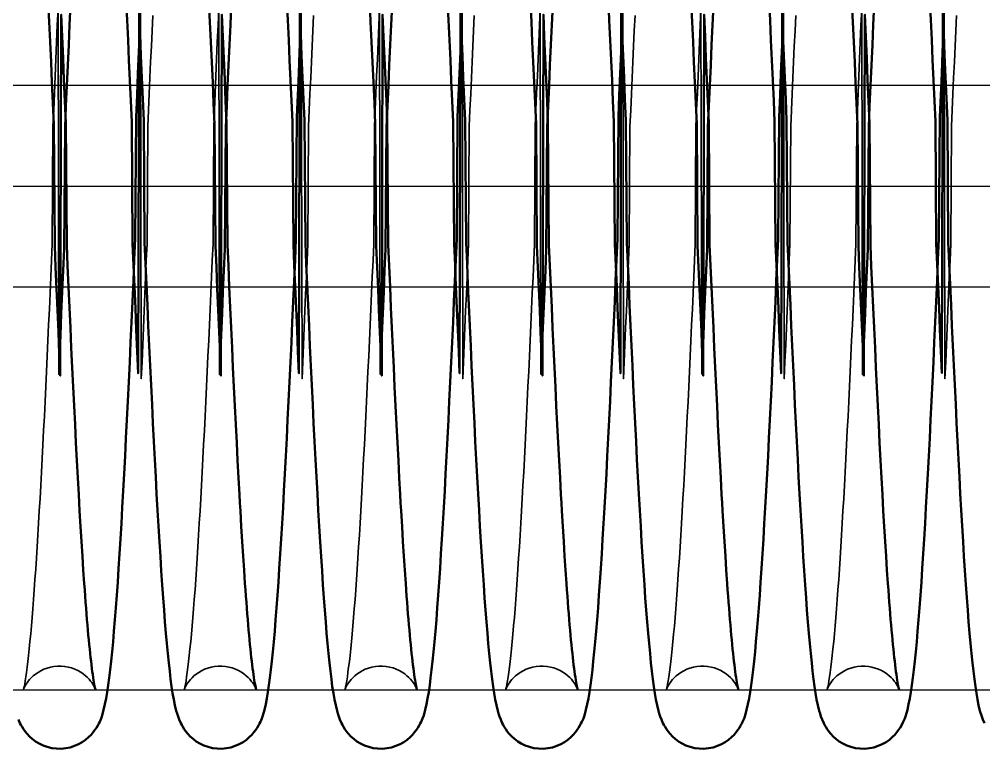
# Model space of a CAD drawing. Header units: millimetres. Extents: x 1448 to 104164, y -19509 to -89.
# Drawn here: x 52776.9 to 52872.6, y -3869 to -3796.6 of the extents above; entities that cross this region are included whole.
import ezdxf

# ---------------------------------------------------------------- set-up
doc = ezdxf.new("R2010")
doc.units = ezdxf.units.MM
doc.header["$LTSCALE"] = 60
doc.header["$MEASUREMENT"] = 0
doc.linetypes.add('CEN', pattern=[62, 60, -1, 0, -1])
doc.layers.get('0').update_dxf_attribs({"linetype": 'CONTINUOUS'})
doc.layers.add('cen', color=14, linetype='CONTINUOUS')
doc.layers.add('가려진 것(ISO)', color=7, linetype='CONTINUOUS', lineweight=35)
doc.layers.add('가시적인 것(ISO)', color=7, linetype='CONTINUOUS', lineweight=50)

# ---------------------------------------------------------------- blocks, each defined once
blk = doc.blocks.new('토션스프링 3')
at = {"layer": '가려진 것(ISO)', "flags": 128}
for points in [[(21462452.856, -50952889.177), (21462452.784, -50952890.697), (21462452.713, -50952892.234), (21462452.642, -50952893.791), (21462452.57, -50952895.368), (21462452.499, -50952896.964), (21462452.427, -50952898.577), (21462452.356, -50952900.205), (21462452.284, -50952911.846), (21462452.212, -50952913.499), (21462452.14, -50952915.16), (21462452.069, -50952916.829), (21462451.997, -50952918.502), (21462451.926, -50952920.18), (21462451.855, -50952921.859), (21462451.783, -50952923.543), (21462451.712, -50952925.233), (21462451.64, -50952888.925), (21462451.569, -50952890.618)], [(21462468.803, -50952889.177), (21462468.731, -50952890.697), (21462468.66, -50952892.234), (21462468.589, -50952893.791), (21462468.517, -50952895.368), (21462468.446, -50952896.964), (21462468.374, -50952898.577), (21462468.302, -50952900.205), (21462468.231, -50952911.846), (21462468.159, -50952913.499), (21462468.087, -50952915.16), (21462468.016, -50952916.829), (21462467.944, -50952918.502), (21462467.873, -50952920.179), (21462467.802, -50952921.859), (21462467.73, -50952923.543), (21462467.659, -50952925.233), (21462467.587, -50952888.925), (21462467.515, -50952890.618)], [(21462484.75, -50952889.177), (21462484.678, -50952890.697), (21462484.607, -50952892.234), (21462484.536, -50952893.791), (21462484.464, -50952895.368), (21462484.393, -50952896.964), (21462484.321, -50952898.577), (21462484.249, -50952900.205), (21462484.178, -50952911.846), (21462484.106, -50952913.499), (21462484.034, -50952915.16), (21462483.963, -50952916.829), (21462483.891, -50952918.502), (21462483.82, -50952920.179), (21462483.748, -50952921.858), (21462483.677, -50952923.543), (21462483.605, -50952925.233), (21462483.534, -50952888.925), (21462483.462, -50952890.618)], [(21462500.696, -50952889.177), (21462500.625, -50952890.697), (21462500.554, -50952892.234), (21462500.482, -50952893.791), (21462500.411, -50952895.368), (21462500.339, -50952896.964), (21462500.268, -50952898.577), (21462500.196, -50952900.205), (21462500.124, -50952911.847), (21462500.053, -50952913.499), (21462499.981, -50952915.16), (21462499.909, -50952916.829), (21462499.838, -50952918.502), (21462499.766, -50952920.179), (21462499.695, -50952921.858), (21462499.624, -50952923.543), (21462499.552, -50952925.233), (21462499.481, -50952888.925), (21462499.409, -50952890.618)], [(21462516.643, -50952889.177), (21462516.572, -50952890.697), (21462516.501, -50952892.234), (21462516.429, -50952893.79), (21462516.358, -50952895.368), (21462516.286, -50952896.964), (21462516.215, -50952898.577), (21462516.143, -50952900.205), (21462516.071, -50952911.847), (21462516, -50952913.499), (21462515.928, -50952915.16), (21462515.856, -50952916.828), (21462515.785, -50952918.502), (21462515.713, -50952920.179), (21462515.642, -50952921.858), (21462515.571, -50952923.543), (21462515.499, -50952925.233), (21462515.428, -50952888.925), (21462515.356, -50952890.618)], [(21462532.59, -50952889.18), (21462532.519, -50952890.699), (21462532.447, -50952892.236), (21462532.376, -50952893.793), (21462532.305, -50952895.37), (21462532.233, -50952896.967), (21462532.161, -50952898.58), (21462532.09, -50952900.208), (21462532.018, -50952911.849), (21462531.946, -50952913.501), (21462531.875, -50952915.162), (21462531.803, -50952916.83), (21462531.732, -50952918.503), (21462531.66, -50952920.179), (21462531.589, -50952921.858), (21462531.518, -50952923.543), (21462531.446, -50952925.233), (21462531.374, -50952888.925), (21462531.303, -50952890.619)], [(21462447.164, -50952956.08), (21462447.158, -50952956.062), (21462447.137, -50952956.006), (21462447.094, -50952955.903), (21462447.015, -50952955.744), (21462446.958, -50952955.64), (21462446.885, -50952955.52), (21462446.793, -50952955.383), (21462446.68, -50952955.231), (21462446.54, -50952955.064), (21462446.372, -50952954.888), (21462446.177, -50952954.707), (21462445.952, -50952954.528), (21462445.699, -50952954.356), (21462445.418, -50952954.197), (21462445.116, -50952954.057), (21462444.795, -50952953.939), (21462444.458, -50952953.85), (21462444.11, -50952953.789), (21462443.755, -50952953.758), (21462443.399, -50952953.76), (21462443.045, -50952953.793), (21462442.698, -50952953.858), (21462442.362, -50952953.951), (21462442.043, -50952954.069), (21462441.743, -50952954.212), (21462441.466, -50952954.372), (21462441.215, -50952954.546), (21462440.992, -50952954.725), (21462440.8, -50952954.905), (21462440.636, -50952955.081), (21462440.5, -50952955.245), (21462440.388, -50952955.396), (21462440.298, -50952955.531), (21462440.226, -50952955.651), (21462440.17, -50952955.752), (21462440.127, -50952955.838), (21462440.069, -50952955.965), (21462440.039, -50952956.042), (21462440.027, -50952956.076), (21462440.028, -50952956.075), (21462440.036, -50952956.044), (21462440.05, -50952955.986), (21462440.07, -50952955.904), (21462440.093, -50952955.8), (21462440.146, -50952955.537), (21462440.202, -50952955.208), (21462440.262, -50952954.819), (21462440.325, -50952954.37), (21462440.391, -50952953.864), (21462440.459, -50952953.304), (21462440.528, -50952952.691), (21462440.599, -50952952.029), (21462440.67, -50952951.32), (21462440.741, -50952950.565), (21462440.813, -50952949.769), (21462440.884, -50952948.932), (21462440.954, -50952948.053), (21462441.025, -50952947.131), (21462441.095, -50952946.167), (21462441.167, -50952945.162), (21462441.238, -50952944.117), (21462441.309, -50952943.035), (21462441.38, -50952941.915), (21462441.452, -50952940.761), (21462441.523, -50952939.573), (21462441.595, -50952938.353), (21462441.666, -50952937.102), (21462441.737, -50952935.821), (21462441.808, -50952934.507), (21462441.879, -50952933.161), (21462441.951, -50952931.784), (21462442.022, -50952930.38), (21462442.094, -50952928.948), (21462442.166, -50952927.491), (21462442.237, -50952926.011), (21462442.309, -50952924.51), (21462442.38, -50952922.988), (21462442.452, -50952921.449), (21462442.523, -50952919.893), (21462442.594, -50952918.32), (21462442.666, -50952916.728), (21462442.737, -50952915.118), (21462442.809, -50952913.492), (21462442.88, -50952911.853), (21462442.952, -50952900.201), (21462443.024, -50952898.54), (21462443.095, -50952896.871), (21462443.167, -50952895.196), (21462443.238, -50952893.516), (21462443.31, -50952891.835), (21462443.381, -50952890.154), (21462443.452, -50952888.469), (21462443.524, -50952924.781), (21462443.595, -50952923.091)], [(21462463.111, -50952956.08), (21462463.105, -50952956.062), (21462463.084, -50952956.006), (21462463.041, -50952955.903), (21462462.962, -50952955.744), (21462462.905, -50952955.64), (21462462.832, -50952955.52), (21462462.74, -50952955.383), (21462462.626, -50952955.231), (21462462.486, -50952955.064), (21462462.319, -50952954.888), (21462462.124, -50952954.707), (21462461.899, -50952954.528), (21462461.645, -50952954.356), (21462461.365, -50952954.197), (21462461.063, -50952954.057), (21462460.742, -50952953.939), (21462460.405, -50952953.85), (21462460.057, -50952953.789), (21462459.702, -50952953.758), (21462459.345, -50952953.76), (21462458.992, -50952953.793), (21462458.645, -50952953.858), (21462458.309, -50952953.951), (21462457.989, -50952954.069), (21462457.69, -50952954.212), (21462457.413, -50952954.373), (21462457.162, -50952954.546), (21462456.939, -50952954.725), (21462456.747, -50952954.905), (21462456.583, -50952955.081), (21462456.446, -50952955.245), (21462456.335, -50952955.396), (21462456.245, -50952955.531), (21462456.173, -50952955.651), (21462456.117, -50952955.753), (21462456.074, -50952955.838), (21462456.016, -50952955.965), (21462455.986, -50952956.042), (21462455.974, -50952956.076), (21462455.974, -50952956.075), (21462455.983, -50952956.044), (21462455.997, -50952955.986), (21462456.017, -50952955.904), (21462456.04, -50952955.8), (21462456.093, -50952955.536), (21462456.149, -50952955.208), (21462456.209, -50952954.818), (21462456.273, -50952954.369), (21462456.338, -50952953.864), (21462456.406, -50952953.303), (21462456.475, -50952952.691), (21462456.545, -50952952.029), (21462456.617, -50952951.32), (21462456.688, -50952950.566), (21462456.76, -50952949.769), (21462456.83, -50952948.932), (21462456.901, -50952948.053), (21462456.971, -50952947.131), (21462457.042, -50952946.167), (21462457.113, -50952945.162), (21462457.185, -50952944.118), (21462457.256, -50952943.035), (21462457.327, -50952941.916), (21462457.399, -50952940.761), (21462457.47, -50952939.573), (21462457.541, -50952938.353), (21462457.613, -50952937.102), (21462457.684, -50952935.821), (21462457.755, -50952934.507), (21462457.826, -50952933.161), (21462457.898, -50952931.785), (21462457.969, -50952930.38), (21462458.041, -50952928.948), (21462458.112, -50952927.492), (21462458.184, -50952926.011), (21462458.256, -50952924.51), (21462458.327, -50952922.988), (21462458.399, -50952921.449), (21462458.47, -50952919.893), (21462458.541, -50952918.32), (21462458.612, -50952916.728), (21462458.684, -50952915.118), (21462458.755, -50952913.492), (21462458.827, -50952911.853), (21462458.899, -50952900.201), (21462458.97, -50952898.54), (21462459.042, -50952896.871), (21462459.114, -50952895.196), (21462459.185, -50952893.516), (21462459.256, -50952891.835), (21462459.328, -50952890.154), (21462459.399, -50952888.469), (21462459.47, -50952924.781), (21462459.542, -50952923.091)], [(21462479.058, -50952956.08), (21462479.052, -50952956.062), (21462479.031, -50952956.006), (21462478.987, -50952955.903), (21462478.909, -50952955.744), (21462478.852, -50952955.64), (21462478.779, -50952955.52), (21462478.687, -50952955.383), (21462478.573, -50952955.231), (21462478.433, -50952955.064), (21462478.266, -50952954.888), (21462478.07, -50952954.707), (21462477.846, -50952954.528), (21462477.592, -50952954.356), (21462477.312, -50952954.197), (21462477.01, -50952954.057), (21462476.689, -50952953.939), (21462476.352, -50952953.85), (21462476.003, -50952953.789), (21462475.648, -50952953.758), (21462475.292, -50952953.76), (21462474.939, -50952953.793), (21462474.592, -50952953.858), (21462474.256, -50952953.951), (21462473.936, -50952954.069), (21462473.637, -50952954.212), (21462473.36, -50952954.373), (21462473.108, -50952954.546), (21462472.886, -50952954.725), (21462472.693, -50952954.906), (21462472.53, -50952955.081), (21462472.393, -50952955.245), (21462472.281, -50952955.396), (21462472.191, -50952955.531), (21462472.12, -50952955.651), (21462472.064, -50952955.753), (21462472.021, -50952955.838), (21462471.963, -50952955.965), (21462471.933, -50952956.042), (21462471.921, -50952956.076), (21462471.921, -50952956.075), (21462471.929, -50952956.044), (21462471.944, -50952955.987), (21462471.963, -50952955.904), (21462471.987, -50952955.8), (21462472.04, -50952955.536), (21462472.096, -50952955.208), (21462472.157, -50952954.818), (21462472.22, -50952954.369), (21462472.285, -50952953.863), (21462472.353, -50952953.303), (21462472.422, -50952952.691), (21462472.492, -50952952.029), (21462472.564, -50952951.32), (21462472.635, -50952950.566), (21462472.706, -50952949.769), (21462472.777, -50952948.932), (21462472.848, -50952948.053), (21462472.918, -50952947.132), (21462472.989, -50952946.168), (21462473.06, -50952945.162), (21462473.131, -50952944.118), (21462473.203, -50952943.035), (21462473.274, -50952941.916), (21462473.345, -50952940.762), (21462473.417, -50952939.573), (21462473.488, -50952938.353), (21462473.559, -50952937.101), (21462473.631, -50952935.82), (21462473.702, -50952934.507), (21462473.773, -50952933.161), (21462473.845, -50952931.785), (21462473.916, -50952930.38), (21462473.988, -50952928.949), (21462474.059, -50952927.492), (21462474.131, -50952926.012), (21462474.203, -50952924.51), (21462474.274, -50952922.988), (21462474.345, -50952921.449), (21462474.417, -50952919.893), (21462474.488, -50952918.32), (21462474.559, -50952916.728), (21462474.631, -50952915.118), (21462474.702, -50952913.493), (21462474.774, -50952911.853), (21462474.846, -50952900.202), (21462474.917, -50952898.54), (21462474.989, -50952896.871), (21462475.06, -50952895.196), (21462475.132, -50952893.516), (21462475.203, -50952891.835), (21462475.275, -50952890.153), (21462475.346, -50952888.469), (21462475.417, -50952924.781), (21462475.489, -50952923.091)], [(21462495.004, -50952956.08), (21462494.999, -50952956.062), (21462494.978, -50952956.006), (21462494.934, -50952955.903), (21462494.856, -50952955.744), (21462494.799, -50952955.64), (21462494.726, -50952955.52), (21462494.634, -50952955.383), (21462494.52, -50952955.231), (21462494.38, -50952955.064), (21462494.213, -50952954.888), (21462494.017, -50952954.707), (21462493.793, -50952954.528), (21462493.539, -50952954.356), (21462493.259, -50952954.197), (21462492.956, -50952954.057), (21462492.636, -50952953.939), (21462492.299, -50952953.85), (21462491.95, -50952953.789), (21462491.595, -50952953.758), (21462491.239, -50952953.76), (21462490.886, -50952953.793), (21462490.538, -50952953.858), (21462490.202, -50952953.951), (21462489.883, -50952954.069), (21462489.584, -50952954.212), (21462489.307, -50952954.373), (21462489.055, -50952954.546), (21462488.833, -50952954.726), (21462488.64, -50952954.906), (21462488.476, -50952955.081), (21462488.34, -50952955.245), (21462488.228, -50952955.396), (21462488.138, -50952955.531), (21462488.067, -50952955.651), (21462488.011, -50952955.753), (21462487.967, -50952955.838), (21462487.91, -50952955.966), (21462487.88, -50952956.042), (21462487.868, -50952956.076), (21462487.868, -50952956.075), (21462487.876, -50952956.044), (21462487.89, -50952955.987), (21462487.91, -50952955.905), (21462487.933, -50952955.801), (21462487.986, -50952955.536), (21462488.043, -50952955.207), (21462488.104, -50952954.817), (21462488.167, -50952954.368), (21462488.232, -50952953.863), (21462488.3, -50952953.303), (21462488.369, -50952952.691), (21462488.439, -50952952.029), (21462488.51, -50952951.32), (21462488.582, -50952950.566), (21462488.653, -50952949.769), (21462488.724, -50952948.931), (21462488.794, -50952948.053), (21462488.865, -50952947.132), (21462488.936, -50952946.168), (21462489.007, -50952945.163), (21462489.078, -50952944.118), (21462489.15, -50952943.036), (21462489.221, -50952941.917), (21462489.292, -50952940.762), (21462489.364, -50952939.574), (21462489.435, -50952938.353), (21462489.506, -50952937.101), (21462489.577, -50952935.82), (21462489.649, -50952934.507), (21462489.72, -50952933.161), (21462489.791, -50952931.785), (21462489.863, -50952930.381), (21462489.934, -50952928.949), (21462490.006, -50952927.492), (21462490.078, -50952926.012), (21462490.149, -50952924.51), (21462490.221, -50952922.988), (21462490.292, -50952921.448), (21462490.364, -50952919.892), (21462490.435, -50952918.32), (21462490.506, -50952916.728), (21462490.578, -50952915.118), (21462490.649, -50952913.493), (21462490.721, -50952911.853), (21462490.792, -50952900.202), (21462490.864, -50952898.541), (21462490.936, -50952896.871), (21462491.007, -50952895.196), (21462491.079, -50952893.516), (21462491.15, -50952891.834), (21462491.221, -50952890.152), (21462491.293, -50952888.468), (21462491.364, -50952924.78), (21462491.436, -50952923.091)], [(21462510.951, -50952956.08), (21462510.945, -50952956.062), (21462510.925, -50952956.006), (21462510.881, -50952955.903), (21462510.803, -50952955.744), (21462510.745, -50952955.64), (21462510.672, -50952955.52), (21462510.58, -50952955.383), (21462510.467, -50952955.231), (21462510.327, -50952955.064), (21462510.159, -50952954.887), (21462509.964, -50952954.707), (21462509.739, -50952954.528), (21462509.486, -50952954.356), (21462509.205, -50952954.197), (21462508.903, -50952954.056), (21462508.582, -50952953.939), (21462508.245, -50952953.85), (21462507.897, -50952953.789), (21462507.541, -50952953.758), (21462507.185, -50952953.76), (21462506.832, -50952953.793), (21462506.485, -50952953.858), (21462506.149, -50952953.951), (21462505.829, -50952954.07), (21462505.53, -50952954.212), (21462505.253, -50952954.373), (21462505.001, -50952954.546), (21462504.779, -50952954.726), (21462504.587, -50952954.906), (21462504.423, -50952955.081), (21462504.286, -50952955.246), (21462504.174, -50952955.397), (21462504.084, -50952955.53), (21462504.011, -50952955.648), (21462503.955, -50952955.75), (21462503.912, -50952955.837), (21462503.856, -50952955.967), (21462503.826, -50952956.043), (21462503.815, -50952956.076), (21462503.815, -50952956.074), (21462503.824, -50952956.042), (21462503.839, -50952955.985), (21462503.857, -50952955.904), (21462503.879, -50952955.803), (21462503.93, -50952955.54), (21462503.99, -50952955.206), (21462504.053, -50952954.809), (21462504.118, -50952954.358), (21462504.184, -50952953.854), (21462504.251, -50952953.297), (21462504.319, -50952952.688), (21462504.388, -50952952.03), (21462504.458, -50952951.325), (21462504.528, -50952950.572), (21462504.599, -50952949.775), (21462504.67, -50952948.935), (21462504.741, -50952948.053), (21462504.812, -50952947.131), (21462504.883, -50952946.171), (21462504.954, -50952945.171), (21462505.024, -50952944.129), (21462505.096, -50952943.049), (21462505.167, -50952941.93), (21462505.238, -50952940.775), (21462505.31, -50952939.584), (21462505.381, -50952938.36), (21462505.453, -50952937.105), (21462505.524, -50952935.818), (21462505.596, -50952934.503), (21462505.667, -50952933.16), (21462505.738, -50952931.791), (21462505.809, -50952930.391), (21462505.881, -50952928.963), (21462505.952, -50952927.508), (21462506.024, -50952926.028), (21462506.095, -50952924.525), (21462506.167, -50952923), (21462506.239, -50952921.456), (21462506.31, -50952919.893), (21462506.382, -50952918.315), (21462506.453, -50952916.723), (21462506.525, -50952915.118), (21462506.596, -50952913.499), (21462506.667, -50952911.865), (21462506.739, -50952900.217), (21462506.81, -50952898.557), (21462506.882, -50952896.887), (21462506.954, -50952895.21), (21462507.025, -50952893.526), (21462507.097, -50952891.839), (21462507.168, -50952890.15), (21462507.24, -50952888.461), (21462507.311, -50952924.774), (21462507.382, -50952923.091)], [(21462526.898, -50952956.08), (21462526.892, -50952956.062), (21462526.872, -50952956.006), (21462526.828, -50952955.903), (21462526.749, -50952955.744), (21462526.692, -50952955.64), (21462526.619, -50952955.52), (21462526.527, -50952955.383), (21462526.414, -50952955.231), (21462526.274, -50952955.064), (21462526.107, -50952954.888), (21462525.911, -50952954.707), (21462525.687, -50952954.528), (21462525.433, -50952954.356), (21462525.153, -50952954.197), (21462524.85, -50952954.057), (21462524.53, -50952953.94), (21462524.193, -50952953.85), (21462523.844, -50952953.789), (21462523.489, -50952953.758), (21462523.133, -50952953.76), (21462522.78, -50952953.793), (21462522.432, -50952953.858), (21462522.096, -50952953.95), (21462521.777, -50952954.069), (21462521.478, -50952954.212), (21462521.201, -50952954.372), (21462520.949, -50952954.546), (21462520.727, -50952954.725), (21462520.534, -50952954.905), (21462520.37, -50952955.08), (21462520.234, -50952955.245), (21462520.122, -50952955.396), (21462520.032, -50952955.531), (21462519.961, -50952955.651), (21462519.905, -50952955.752), (21462519.861, -50952955.838), (21462519.804, -50952955.965), (21462519.774, -50952956.042), (21462519.762, -50952956.076), (21462519.762, -50952956.075), (21462519.77, -50952956.044), (21462519.785, -50952955.986), (21462519.804, -50952955.904), (21462519.828, -50952955.8), (21462519.88, -50952955.537), (21462519.936, -50952955.21), (21462519.996, -50952954.821), (21462520.059, -50952954.371), (21462520.124, -50952953.865), (21462520.192, -50952953.304), (21462520.262, -50952952.691), (21462520.333, -50952952.029), (21462520.404, -50952951.319), (21462520.476, -50952950.565), (21462520.547, -50952949.768), (21462520.618, -50952948.932), (21462520.688, -50952948.053), (21462520.759, -50952947.131), (21462520.83, -50952946.166), (21462520.901, -50952945.161), (21462520.972, -50952944.116), (21462521.043, -50952943.033), (21462521.115, -50952941.914), (21462521.186, -50952940.76), (21462521.257, -50952939.573), (21462521.329, -50952938.353), (21462521.4, -50952937.102), (21462521.471, -50952935.821), (21462521.542, -50952934.506), (21462521.614, -50952933.16), (21462521.685, -50952931.783), (21462521.757, -50952930.378), (21462521.828, -50952928.947), (21462521.9, -50952927.49), (21462521.972, -50952926.01), (21462522.043, -50952924.509), (21462522.115, -50952922.988), (21462522.186, -50952921.45), (21462522.257, -50952919.895), (21462522.328, -50952918.321), (21462522.4, -50952916.728), (21462522.471, -50952915.118), (21462522.543, -50952913.491), (21462522.615, -50952911.852), (21462522.686, -50952900.2), (21462522.758, -50952898.539), (21462522.829, -50952896.87), (21462522.901, -50952895.196), (21462522.972, -50952893.517), (21462523.044, -50952891.837), (21462523.115, -50952890.156), (21462523.186, -50952888.47), (21462523.258, -50952924.781), (21462523.329, -50952923.091)]]:
    blk.add_lwpolyline(points, dxfattribs=at)
at = {"layer": '가시적인 것(ISO)', "flags": 128}
for points in [[(21462442.482, -50952887.873), (21462442.573, -50952889.813), (21462442.665, -50952891.788), (21462442.757, -50952893.794), (21462442.849, -50952895.827), (21462442.94, -50952897.882), (21462443.032, -50952899.957), (21462443.123, -50952912.049), (21462443.214, -50952914.161), (21462443.306, -50952916.293), (21462443.398, -50952918.44), (21462443.489, -50952920.598), (21462443.581, -50952922.763), (21462443.673, -50952924.93), (21462443.765, -50952889.096), (21462443.856, -50952891.255), (21462443.947, -50952893.406), (21462444.039, -50952895.552), (21462444.13, -50952897.692), (21462444.222, -50952899.822), (21462444.314, -50952911.938), (21462444.405, -50952914.035), (21462444.497, -50952916.111), (21462444.589, -50952918.159), (21462444.68, -50952920.177), (21462444.771, -50952922.161), (21462444.863, -50952924.116), (21462444.954, -50952926.04), (21462445.046, -50952927.929), (21462445.138, -50952929.78), (21462445.229, -50952931.589), (21462445.321, -50952933.353), (21462445.412, -50952935.068), (21462445.504, -50952936.73), (21462445.549, -50952937.54), (21462445.595, -50952938.337), (21462445.686, -50952939.893), (21462445.777, -50952941.395), (21462445.869, -50952942.841), (21462445.96, -50952944.228), (21462446.051, -50952945.552), (21462446.096, -50952946.191), (21462446.142, -50952946.812), (21462446.187, -50952947.416), (21462446.232, -50952948.003), (21462446.278, -50952948.572), (21462446.323, -50952949.123), (21462446.368, -50952949.657), (21462446.413, -50952950.174), (21462446.458, -50952950.673), (21462446.502, -50952951.155), (21462446.547, -50952951.617), (21462446.592, -50952952.061), (21462446.636, -50952952.485), (21462446.68, -50952952.89), (21462446.724, -50952953.274), (21462446.767, -50952953.638), (21462446.809, -50952953.98), (21462446.852, -50952954.301), (21462446.893, -50952954.6), (21462446.935, -50952954.877), (21462446.975, -50952955.131), (21462447.013, -50952955.36), (21462447.05, -50952955.561), (21462447.083, -50952955.733), (21462447.113, -50952955.875), (21462447.138, -50952955.984), (21462447.157, -50952956.054), (21462447.164, -50952956.08)], [(21462443.595, -50952923.091), (21462443.687, -50952920.927), (21462443.779, -50952918.768), (21462443.87, -50952916.617), (21462443.962, -50952914.48), (21462444.054, -50952912.36), (21462444.145, -50952900.261), (21462444.236, -50952898.187), (21462444.328, -50952896.132), (21462444.419, -50952894.098), (21462444.511, -50952892.09), (21462444.603, -50952890.11), (21462444.695, -50952888.163)], [(21462458.428, -50952887.873), (21462458.52, -50952889.813), (21462458.612, -50952891.788), (21462458.704, -50952893.794), (21462458.796, -50952895.826), (21462458.887, -50952897.882), (21462458.979, -50952899.957), (21462459.07, -50952912.049), (21462459.161, -50952914.161), (21462459.253, -50952916.293), (21462459.345, -50952918.44), (21462459.436, -50952920.598), (21462459.528, -50952922.763), (21462459.62, -50952924.93), (21462459.711, -50952889.095), (21462459.803, -50952891.255), (21462459.894, -50952893.406), (21462459.985, -50952895.552), (21462460.077, -50952897.692), (21462460.169, -50952899.822), (21462460.261, -50952911.938), (21462460.352, -50952914.035), (21462460.444, -50952916.11), (21462460.536, -50952918.159), (21462460.627, -50952920.177), (21462460.718, -50952922.161), (21462460.81, -50952924.116), (21462460.901, -50952926.04), (21462460.993, -50952927.929), (21462461.085, -50952929.78), (21462461.176, -50952931.589), (21462461.268, -50952933.353), (21462461.359, -50952935.068), (21462461.451, -50952936.73), (21462461.496, -50952937.54), (21462461.542, -50952938.337), (21462461.633, -50952939.893), (21462461.724, -50952941.395), (21462461.815, -50952942.841), (21462461.907, -50952944.228), (21462461.998, -50952945.552), (21462462.043, -50952946.19), (21462462.089, -50952946.812), (21462462.134, -50952947.416), (21462462.179, -50952948.003), (21462462.224, -50952948.572), (21462462.269, -50952949.123), (21462462.314, -50952949.657), (21462462.359, -50952950.174), (21462462.404, -50952950.673), (21462462.449, -50952951.155), (21462462.494, -50952951.617), (21462462.539, -50952952.061), (21462462.583, -50952952.485), (21462462.627, -50952952.89), (21462462.67, -50952953.274), (21462462.714, -50952953.638), (21462462.756, -50952953.98), (21462462.798, -50952954.301), (21462462.84, -50952954.6), (21462462.881, -50952954.877), (21462462.922, -50952955.131), (21462462.96, -50952955.36), (21462462.997, -50952955.561), (21462463.03, -50952955.733), (21462463.06, -50952955.875), (21462463.085, -50952955.984), (21462463.104, -50952956.054), (21462463.111, -50952956.08)], [(21462459.542, -50952923.091), (21462459.634, -50952920.927), (21462459.725, -50952918.768), (21462459.817, -50952916.617), (21462459.909, -50952914.48), (21462460.001, -50952912.36), (21462460.092, -50952900.261), (21462460.183, -50952898.186), (21462460.275, -50952896.132), (21462460.366, -50952894.098), (21462460.458, -50952892.09), (21462460.55, -50952890.111), (21462460.642, -50952888.163)], [(21462474.375, -50952887.873), (21462474.467, -50952889.813), (21462474.559, -50952891.788), (21462474.651, -50952893.794), (21462474.742, -50952895.826), (21462474.834, -50952897.882), (21462474.925, -50952899.957), (21462475.017, -50952912.049), (21462475.108, -50952914.161), (21462475.2, -50952916.293), (21462475.291, -50952918.44), (21462475.383, -50952920.598), (21462475.475, -50952922.763), (21462475.567, -50952924.93), (21462475.658, -50952889.095), (21462475.75, -50952891.255), (21462475.841, -50952893.406), (21462475.932, -50952895.552), (21462476.024, -50952897.692), (21462476.116, -50952899.822), (21462476.207, -50952911.938), (21462476.299, -50952914.035), (21462476.391, -50952916.11), (21462476.482, -50952918.159), (21462476.574, -50952920.177), (21462476.665, -50952922.161), (21462476.756, -50952924.116), (21462476.848, -50952926.04), (21462476.94, -50952927.929), (21462477.031, -50952929.78), (21462477.123, -50952931.589), (21462477.215, -50952933.353), (21462477.306, -50952935.068), (21462477.397, -50952936.73), (21462477.443, -50952937.54), (21462477.488, -50952938.337), (21462477.58, -50952939.893), (21462477.671, -50952941.395), (21462477.762, -50952942.841), (21462477.854, -50952944.228), (21462477.945, -50952945.552), (21462477.99, -50952946.19), (21462478.036, -50952946.812), (21462478.081, -50952947.416), (21462478.126, -50952948.003), (21462478.171, -50952948.572), (21462478.216, -50952949.123), (21462478.261, -50952949.657), (21462478.306, -50952950.174), (21462478.351, -50952950.673), (21462478.396, -50952951.155), (21462478.441, -50952951.617), (21462478.485, -50952952.061), (21462478.53, -50952952.485), (21462478.574, -50952952.89), (21462478.617, -50952953.274), (21462478.66, -50952953.638), (21462478.703, -50952953.98), (21462478.745, -50952954.301), (21462478.787, -50952954.6), (21462478.828, -50952954.877), (21462478.868, -50952955.131), (21462478.907, -50952955.36), (21462478.943, -50952955.561), (21462478.977, -50952955.733), (21462479.007, -50952955.875), (21462479.032, -50952955.984), (21462479.05, -50952956.054), (21462479.058, -50952956.08)], [(21462475.489, -50952923.091), (21462475.581, -50952920.927), (21462475.672, -50952918.768), (21462475.764, -50952916.618), (21462475.856, -50952914.48), (21462475.947, -50952912.36), (21462476.039, -50952900.26), (21462476.13, -50952898.186), (21462476.222, -50952896.131), (21462476.313, -50952894.098), (21462476.405, -50952892.09), (21462476.497, -50952890.111), (21462476.588, -50952888.164)], [(21462490.322, -50952887.872), (21462490.414, -50952889.813), (21462490.506, -50952891.788), (21462490.597, -50952893.793), (21462490.689, -50952895.826), (21462490.781, -50952897.882), (21462490.872, -50952899.957), (21462490.964, -50952912.049), (21462491.055, -50952914.161), (21462491.146, -50952916.293), (21462491.238, -50952918.44), (21462491.33, -50952920.598), (21462491.422, -50952922.762), (21462491.513, -50952924.93), (21462491.605, -50952889.095), (21462491.697, -50952891.255), (21462491.788, -50952893.406), (21462491.879, -50952895.552), (21462491.971, -50952897.692), (21462492.062, -50952899.822), (21462492.154, -50952911.937), (21462492.246, -50952914.035), (21462492.338, -50952916.11), (21462492.429, -50952918.159), (21462492.521, -50952920.177), (21462492.612, -50952922.162), (21462492.703, -50952924.116), (21462492.795, -50952926.04), (21462492.886, -50952927.929), (21462492.978, -50952929.78), (21462493.07, -50952931.589), (21462493.161, -50952933.353), (21462493.253, -50952935.068), (21462493.344, -50952936.73), (21462493.39, -50952937.54), (21462493.435, -50952938.337), (21462493.526, -50952939.893), (21462493.618, -50952941.395), (21462493.709, -50952942.841), (21462493.8, -50952944.228), (21462493.892, -50952945.552), (21462493.937, -50952946.19), (21462493.982, -50952946.812), (21462494.028, -50952947.416), (21462494.073, -50952948.003), (21462494.118, -50952948.572), (21462494.163, -50952949.124), (21462494.208, -50952949.657), (21462494.253, -50952950.174), (21462494.298, -50952950.673), (21462494.343, -50952951.155), (21462494.388, -50952951.617), (21462494.432, -50952952.061), (21462494.477, -50952952.485), (21462494.52, -50952952.89), (21462494.564, -50952953.274), (21462494.607, -50952953.638), (21462494.65, -50952953.98), (21462494.692, -50952954.301), (21462494.734, -50952954.6), (21462494.775, -50952954.877), (21462494.815, -50952955.131), (21462494.854, -50952955.36), (21462494.89, -50952955.561), (21462494.924, -50952955.733), (21462494.954, -50952955.875), (21462494.979, -50952955.984), (21462494.997, -50952956.054), (21462495.004, -50952956.08)], [(21462491.436, -50952923.091), (21462491.527, -50952920.927), (21462491.619, -50952918.768), (21462491.711, -50952916.618), (21462491.803, -50952914.48), (21462491.894, -50952912.359), (21462491.986, -50952900.26), (21462492.077, -50952898.185), (21462492.168, -50952896.131), (21462492.26, -50952894.098), (21462492.352, -50952892.09), (21462492.443, -50952890.111), (21462492.535, -50952888.164)], [(21462506.269, -50952887.872), (21462506.361, -50952889.812), (21462506.452, -50952891.787), (21462506.544, -50952893.793), (21462506.636, -50952895.826), (21462506.728, -50952897.882), (21462506.819, -50952899.957), (21462506.91, -50952912.049), (21462507.002, -50952914.161), (21462507.093, -50952916.293), (21462507.185, -50952918.439), (21462507.277, -50952920.597), (21462507.369, -50952922.762), (21462507.46, -50952924.929), (21462507.552, -50952889.095), (21462507.643, -50952891.255), (21462507.735, -50952893.406), (21462507.826, -50952895.552), (21462507.918, -50952897.691), (21462508.009, -50952899.821), (21462508.101, -50952911.937), (21462508.193, -50952914.035), (21462508.285, -50952916.11), (21462508.376, -50952918.159), (21462508.468, -50952920.177), (21462508.559, -50952922.162), (21462508.65, -50952924.116), (21462508.742, -50952926.039), (21462508.833, -50952927.928), (21462508.925, -50952929.779), (21462509.017, -50952931.589), (21462509.108, -50952933.353), (21462509.2, -50952935.068), (21462509.291, -50952936.73), (21462509.337, -50952937.541), (21462509.382, -50952938.337), (21462509.473, -50952939.893), (21462509.565, -50952941.395), (21462509.656, -50952942.841), (21462509.747, -50952944.227), (21462509.838, -50952945.552), (21462509.884, -50952946.19), (21462509.929, -50952946.812), (21462509.975, -50952947.416), (21462510.02, -50952948.003), (21462510.065, -50952948.572), (21462510.11, -50952949.124), (21462510.155, -50952949.658), (21462510.2, -50952950.174), (21462510.245, -50952950.673), (21462510.29, -50952951.155), (21462510.335, -50952951.617), (21462510.379, -50952952.061), (21462510.423, -50952952.485), (21462510.467, -50952952.89), (21462510.511, -50952953.274), (21462510.554, -50952953.638), (21462510.597, -50952953.98), (21462510.639, -50952954.301), (21462510.681, -50952954.6), (21462510.722, -50952954.877), (21462510.762, -50952955.131), (21462510.801, -50952955.36), (21462510.837, -50952955.561), (21462510.871, -50952955.734), (21462510.9, -50952955.875), (21462510.926, -50952955.984), (21462510.944, -50952956.054), (21462510.951, -50952956.08)], [(21462507.382, -50952923.091), (21462507.474, -50952920.936), (21462507.565, -50952918.782), (21462507.657, -50952916.634), (21462507.749, -50952914.496), (21462507.841, -50952912.372), (21462507.932, -50952900.267), (21462508.024, -50952898.183), (21462508.115, -50952896.125), (21462508.207, -50952894.098), (21462508.298, -50952892.098), (21462508.39, -50952890.124), (21462508.481, -50952888.181)], [(21462522.216, -50952887.885), (21462522.308, -50952889.826), (21462522.4, -50952891.801), (21462522.492, -50952893.806), (21462522.583, -50952895.839), (21462522.675, -50952897.894), (21462522.766, -50952899.968), (21462522.858, -50952912.06), (21462522.949, -50952914.173), (21462523.041, -50952916.305), (21462523.132, -50952918.452), (21462523.224, -50952920.61), (21462523.316, -50952922.774), (21462523.408, -50952924.941), (21462523.499, -50952889.105), (21462523.591, -50952891.264), (21462523.682, -50952893.414), (21462523.773, -50952895.561), (21462523.865, -50952897.701), (21462523.957, -50952899.831), (21462524.048, -50952911.946), (21462524.14, -50952914.044), (21462524.232, -50952916.118), (21462524.323, -50952918.166), (21462524.415, -50952920.184), (21462524.506, -50952922.167), (21462524.597, -50952924.122), (21462524.689, -50952926.046), (21462524.78, -50952927.935), (21462524.872, -50952929.786), (21462524.964, -50952931.594), (21462525.055, -50952933.358), (21462525.147, -50952935.072), (21462525.238, -50952936.733), (21462525.329, -50952938.34), (21462525.42, -50952939.896), (21462525.512, -50952941.398), (21462525.603, -50952942.844), (21462525.694, -50952944.23), (21462525.785, -50952945.555), (21462525.831, -50952946.193), (21462525.876, -50952946.814), (21462525.922, -50952947.418), (21462525.967, -50952948.005), (21462526.012, -50952948.574), (21462526.057, -50952949.125), (21462526.102, -50952949.659), (21462526.147, -50952950.175), (21462526.192, -50952950.675), (21462526.237, -50952951.156), (21462526.282, -50952951.618), (21462526.326, -50952952.062), (21462526.37, -50952952.486), (21462526.414, -50952952.891), (21462526.458, -50952953.275), (21462526.501, -50952953.638), (21462526.544, -50952953.981), (21462526.586, -50952954.301), (21462526.628, -50952954.6), (21462526.669, -50952954.878), (21462526.709, -50952955.131), (21462526.748, -50952955.36), (21462526.784, -50952955.561), (21462526.817, -50952955.733), (21462526.847, -50952955.875), (21462526.873, -50952955.984), (21462526.891, -50952956.054), (21462526.898, -50952956.08)], [(21462523.329, -50952923.091), (21462523.421, -50952920.927), (21462523.513, -50952918.767), (21462523.605, -50952916.617), (21462523.696, -50952914.48), (21462523.788, -50952912.361), (21462523.879, -50952900.263), (21462523.971, -50952898.188), (21462524.062, -50952896.133), (21462524.154, -50952894.099), (21462524.245, -50952892.09), (21462524.337, -50952890.11), (21462524.429, -50952888.163)], [(21462451.569, -50952890.618), (21462451.477, -50952892.783), (21462451.385, -50952894.942), (21462451.293, -50952897.09), (21462451.202, -50952899.224), (21462451.11, -50952911.339), (21462451.019, -50952913.433), (21462450.928, -50952915.51), (21462450.836, -50952917.568), (21462450.745, -50952919.604), (21462450.653, -50952921.613), (21462450.561, -50952923.593), (21462450.469, -50952925.538), (21462450.378, -50952927.446), (21462450.286, -50952929.312), (21462450.195, -50952931.134), (21462450.103, -50952932.915), (21462450.012, -50952934.654), (21462449.92, -50952936.349), (21462449.828, -50952937.996), (21462449.736, -50952939.593), (21462449.644, -50952941.136), (21462449.552, -50952942.623), (21462449.46, -50952944.051), (21462449.369, -50952945.416), (21462449.277, -50952946.722), (21462449.185, -50952947.967), (21462449.093, -50952949.152), (21462449, -50952950.275), (21462448.907, -50952951.336), (21462448.813, -50952952.332), (21462448.718, -50952953.263), (21462448.623, -50952954.129), (21462448.527, -50952954.927), (21462448.43, -50952955.658), (21462448.331, -50952956.33), (21462448.225, -50952956.953), (21462448.108, -50952957.537), (21462447.979, -50952958.092), (21462447.835, -50952958.647), (21462447.73, -50952958.949), (21462447.585, -50952959.282), (21462447.493, -50952959.464), (21462447.385, -50952959.657), (21462447.261, -50952959.863), (21462447.116, -50952960.085), (21462446.94, -50952960.32), (21462446.731, -50952960.565), (21462446.482, -50952960.815), (21462446.192, -50952961.061), (21462445.862, -50952961.294), (21462445.491, -50952961.503), (21462445.087, -50952961.681), (21462444.658, -50952961.818), (21462444.21, -50952961.909), (21462443.749, -50952961.951), (21462443.285, -50952961.943), (21462442.829, -50952961.884), (21462442.385, -50952961.776), (21462441.963, -50952961.625), (21462441.571, -50952961.437), (21462441.215, -50952961.218), (21462440.896, -50952960.979), (21462440.619, -50952960.73), (21462440.384, -50952960.481), (21462440.187, -50952960.239), (21462440.022, -50952960.008), (21462439.886, -50952959.791), (21462439.773, -50952959.59), (21462439.677, -50952959.402), (21462439.527, -50952959.061)], [(21462467.515, -50952890.618), (21462467.424, -50952892.783), (21462467.332, -50952894.942), (21462467.24, -50952897.09), (21462467.149, -50952899.224), (21462467.057, -50952911.339), (21462466.966, -50952913.433), (21462466.875, -50952915.51), (21462466.783, -50952917.568), (21462466.691, -50952919.604), (21462466.6, -50952921.613), (21462466.508, -50952923.593), (21462466.416, -50952925.538), (21462466.324, -50952927.446), (21462466.233, -50952929.312), (21462466.142, -50952931.134), (21462466.05, -50952932.915), (21462465.959, -50952934.654), (21462465.867, -50952936.349), (21462465.775, -50952937.996), (21462465.683, -50952939.593), (21462465.591, -50952941.136), (21462465.499, -50952942.623), (21462465.407, -50952944.051), (21462465.316, -50952945.416), (21462465.224, -50952946.722), (21462465.132, -50952947.967), (21462465.04, -50952949.152), (21462464.947, -50952950.276), (21462464.854, -50952951.336), (21462464.76, -50952952.332), (21462464.665, -50952953.263), (21462464.57, -50952954.129), (21462464.473, -50952954.927), (21462464.377, -50952955.658), (21462464.278, -50952956.33), (21462464.172, -50952956.953), (21462464.055, -50952957.537), (21462463.926, -50952958.092), (21462463.782, -50952958.646), (21462463.677, -50952958.949), (21462463.531, -50952959.282), (21462463.439, -50952959.463), (21462463.332, -50952959.657), (21462463.208, -50952959.863), (21462463.063, -50952960.085), (21462462.887, -50952960.32), (21462462.678, -50952960.565), (21462462.429, -50952960.815), (21462462.139, -50952961.061), (21462461.809, -50952961.293), (21462461.438, -50952961.503), (21462461.034, -50952961.681), (21462460.605, -50952961.818), (21462460.157, -50952961.909), (21462459.696, -50952961.951), (21462459.232, -50952961.943), (21462458.776, -50952961.884), (21462458.332, -50952961.776), (21462457.91, -50952961.625), (21462457.518, -50952961.437), (21462457.162, -50952961.218), (21462456.843, -50952960.979), (21462456.566, -50952960.73), (21462456.331, -50952960.482), (21462456.133, -50952960.239), (21462455.969, -50952960.008), (21462455.833, -50952959.791), (21462455.72, -50952959.59), (21462455.624, -50952959.402), (21462455.474, -50952959.061), (21462455.357, -50952958.751), (21462455.263, -50952958.463), (21462455.184, -50952958.186), (21462455.05, -50952957.634), (21462454.93, -50952957.052), (21462454.821, -50952956.432), (21462454.72, -50952955.766), (21462454.623, -50952955.046), (21462454.53, -50952954.266), (21462454.435, -50952953.419), (21462454.341, -50952952.504), (21462454.248, -50952951.524), (21462454.155, -50952950.479), (21462454.062, -50952949.37), (21462453.97, -50952948.199), (21462453.878, -50952946.966), (21462453.786, -50952945.67), (21462453.694, -50952944.309), (21462453.602, -50952942.888), (21462453.51, -50952941.409), (21462453.417, -50952939.874), (21462453.325, -50952938.287), (21462453.234, -50952936.649), (21462453.142, -50952934.965), (21462453.05, -50952933.237), (21462452.959, -50952931.466), (21462452.868, -50952929.648), (21462452.776, -50952927.785), (21462452.684, -50952925.882), (21462452.592, -50952923.941), (21462452.501, -50952921.968), (21462452.409, -50952919.965), (21462452.317, -50952917.936), (21462452.226, -50952915.885), (21462452.135, -50952913.815), (21462452.043, -50952911.721), (21462451.952, -50952899.605), (21462451.86, -50952897.472), (21462451.768, -50952895.324), (21462451.677, -50952893.167), (21462451.585, -50952891.004), (21462451.493, -50952888.84), (21462451.402, -50952924.678), (21462451.311, -50952922.523), (21462451.219, -50952920.371), (21462451.128, -50952918.221), (21462451.036, -50952916.078), (21462450.944, -50952913.947), (21462450.853, -50952911.831), (21462450.761, -50952899.734), (21462450.669, -50952897.66), (21462450.578, -50952895.614), (21462450.487, -50952893.6), (21462450.395, -50952891.614), (21462450.304, -50952889.655), (21462450.212, -50952887.729)], [(21462483.462, -50952890.618), (21462483.37, -50952892.783), (21462483.279, -50952894.942), (21462483.187, -50952897.09), (21462483.095, -50952899.224), (21462483.004, -50952911.339), (21462482.913, -50952913.433), (21462482.821, -50952915.51), (21462482.73, -50952917.568), (21462482.638, -50952919.604), (21462482.546, -50952921.613), (21462482.455, -50952923.593), (21462482.363, -50952925.538), (21462482.271, -50952927.446), (21462482.18, -50952929.312), (21462482.089, -50952931.134), (21462481.997, -50952932.915), (21462481.906, -50952934.654), (21462481.814, -50952936.349), (21462481.722, -50952937.996), (21462481.63, -50952939.593), (21462481.538, -50952941.137), (21462481.446, -50952942.623), (21462481.354, -50952944.051), (21462481.262, -50952945.416), (21462481.171, -50952946.722), (21462481.079, -50952947.967), (21462480.986, -50952949.152), (21462480.894, -50952950.276), (21462480.8, -50952951.336), (21462480.707, -50952952.332), (21462480.612, -50952953.264), (21462480.517, -50952954.129), (21462480.42, -50952954.927), (21462480.324, -50952955.658), (21462480.224, -50952956.33), (21462480.118, -50952956.954), (21462480.002, -50952957.537), (21462479.873, -50952958.091), (21462479.729, -50952958.646), (21462479.623, -50952958.948), (21462479.477, -50952959.282), (21462479.385, -50952959.463), (21462479.278, -50952959.657), (21462479.154, -50952959.863), (21462479.009, -50952960.084), (21462478.834, -50952960.32), (21462478.625, -50952960.565), (21462478.376, -50952960.815), (21462478.086, -50952961.061), (21462477.756, -50952961.293), (21462477.385, -50952961.503), (21462476.981, -50952961.68), (21462476.552, -50952961.818), (21462476.104, -50952961.909), (21462475.643, -50952961.951), (21462475.179, -50952961.943), (21462474.723, -50952961.884), (21462474.279, -50952961.776), (21462473.857, -50952961.625), (21462473.465, -50952961.437), (21462473.109, -50952961.218), (21462472.79, -50952960.979), (21462472.513, -50952960.73), (21462472.278, -50952960.482), (21462472.08, -50952960.239), (21462471.916, -50952960.008), (21462471.78, -50952959.791), (21462471.666, -50952959.59), (21462471.571, -50952959.402), (21462471.421, -50952959.061), (21462471.304, -50952958.752), (21462471.21, -50952958.463), (21462471.131, -50952958.186), (21462470.997, -50952957.634), (21462470.877, -50952957.052), (21462470.768, -50952956.432), (21462470.666, -50952955.766), (21462470.57, -50952955.047), (21462470.477, -50952954.267), (21462470.382, -50952953.419), (21462470.288, -50952952.505), (21462470.195, -50952951.524), (21462470.102, -50952950.479), (21462470.009, -50952949.37), (21462469.917, -50952948.199), (21462469.825, -50952946.967), (21462469.733, -50952945.67), (21462469.641, -50952944.309), (21462469.548, -50952942.888), (21462469.456, -50952941.408), (21462469.364, -50952939.874), (21462469.272, -50952938.286), (21462469.18, -50952936.649), (21462469.089, -50952934.965), (21462468.997, -50952933.237), (21462468.906, -50952931.466), (21462468.814, -50952929.648), (21462468.723, -50952927.785), (21462468.631, -50952925.881), (21462468.539, -50952923.941), (21462468.447, -50952921.968), (21462468.356, -50952919.965), (21462468.264, -50952917.936), (21462468.173, -50952915.885), (21462468.081, -50952913.815), (21462467.99, -50952911.721), (21462467.899, -50952899.605), (21462467.807, -50952897.471), (21462467.715, -50952895.323), (21462467.623, -50952893.166), (21462467.532, -50952891.003), (21462467.44, -50952888.839), (21462467.349, -50952924.678), (21462467.257, -50952922.523), (21462467.166, -50952920.371), (21462467.075, -50952918.221), (21462466.983, -50952916.078), (21462466.891, -50952913.946), (21462466.799, -50952911.83), (21462466.708, -50952899.733), (21462466.616, -50952897.66), (21462466.525, -50952895.614), (21462466.433, -50952893.6), (21462466.342, -50952891.614), (21462466.251, -50952889.655), (21462466.159, -50952887.728)], [(21462499.409, -50952890.618), (21462499.317, -50952892.783), (21462499.226, -50952894.942), (21462499.134, -50952897.09), (21462499.042, -50952899.224), (21462498.951, -50952911.339), (21462498.86, -50952913.433), (21462498.768, -50952915.51), (21462498.677, -50952917.568), (21462498.585, -50952919.604), (21462498.493, -50952921.613), (21462498.402, -50952923.593), (21462498.31, -50952925.538), (21462498.218, -50952927.446), (21462498.127, -50952929.312), (21462498.035, -50952931.134), (21462497.944, -50952932.915), (21462497.852, -50952934.654), (21462497.761, -50952936.349), (21462497.669, -50952937.997), (21462497.577, -50952939.593), (21462497.485, -50952941.137), (21462497.393, -50952942.624), (21462497.301, -50952944.051), (21462497.209, -50952945.416), (21462497.118, -50952946.722), (21462497.026, -50952947.968), (21462496.933, -50952949.153), (21462496.84, -50952950.276), (21462496.747, -50952951.336), (21462496.653, -50952952.333), (21462496.559, -50952953.264), (21462496.463, -50952954.129), (21462496.367, -50952954.927), (21462496.271, -50952955.658), (21462496.171, -50952956.33), (21462496.065, -50952956.954), (21462495.949, -50952957.538), (21462495.82, -50952958.091), (21462495.675, -50952958.646), (21462495.569, -50952958.948), (21462495.423, -50952959.281), (21462495.331, -50952959.463), (21462495.224, -50952959.656), (21462495.101, -50952959.863), (21462494.956, -50952960.084), (21462494.781, -50952960.32), (21462494.572, -50952960.565), (21462494.323, -50952960.814), (21462494.033, -50952961.061), (21462493.703, -50952961.293), (21462493.332, -50952961.503), (21462492.928, -50952961.68), (21462492.5, -50952961.818), (21462492.051, -50952961.909), (21462491.59, -50952961.951), (21462491.127, -50952961.943), (21462490.67, -50952961.884), (21462490.227, -50952961.776), (21462489.804, -50952961.625), (21462489.412, -50952961.437), (21462489.056, -50952961.219), (21462488.737, -50952960.979), (21462488.46, -50952960.73), (21462488.225, -50952960.482), (21462488.027, -50952960.239), (21462487.863, -50952960.008), (21462487.727, -50952959.792), (21462487.613, -50952959.59), (21462487.518, -50952959.403), (21462487.368, -50952959.061), (21462487.251, -50952958.752), (21462487.157, -50952958.463), (21462487.078, -50952958.186), (21462486.944, -50952957.634), (21462486.824, -50952957.052), (21462486.714, -50952956.432), (21462486.613, -50952955.766), (21462486.517, -50952955.047), (21462486.424, -50952954.267), (21462486.329, -50952953.42), (21462486.235, -50952952.505), (21462486.141, -50952951.524), (21462486.048, -50952950.479), (21462485.956, -50952949.37), (21462485.864, -50952948.199), (21462485.772, -50952946.967), (21462485.68, -50952945.67), (21462485.587, -50952944.309), (21462485.495, -50952942.888), (21462485.403, -50952941.408), (21462485.311, -50952939.873), (21462485.219, -50952938.286), (21462485.127, -50952936.649), (21462485.036, -50952934.965), (21462484.944, -50952933.237), (21462484.853, -50952931.466), (21462484.761, -50952929.648), (21462484.67, -50952927.785), (21462484.578, -50952925.881), (21462484.486, -50952923.941), (21462484.394, -50952921.967), (21462484.303, -50952919.964), (21462484.211, -50952917.936), (21462484.12, -50952915.885), (21462484.028, -50952913.815), (21462483.937, -50952911.721), (21462483.845, -50952899.605), (21462483.754, -50952897.471), (21462483.662, -50952895.323), (21462483.57, -50952893.166), (21462483.478, -50952891.003), (21462483.387, -50952888.839), (21462483.295, -50952924.678), (21462483.204, -50952922.523), (21462483.113, -50952920.37), (21462483.021, -50952918.22), (21462482.93, -50952916.077), (21462482.838, -50952913.946), (21462482.746, -50952911.829), (21462482.654, -50952899.733), (21462482.563, -50952897.659), (21462482.471, -50952895.614), (21462482.38, -50952893.6), (21462482.289, -50952891.613), (21462482.197, -50952889.655), (21462482.106, -50952887.728)], [(21462515.356, -50952890.618), (21462515.264, -50952892.783), (21462515.172, -50952894.942), (21462515.081, -50952897.09), (21462514.989, -50952899.224), (21462514.898, -50952911.339), (21462514.807, -50952913.432), (21462514.715, -50952915.51), (21462514.624, -50952917.568), (21462514.532, -50952919.604), (21462514.44, -50952921.614), (21462514.348, -50952923.593), (21462514.257, -50952925.538), (21462514.165, -50952927.446), (21462514.074, -50952929.312), (21462513.982, -50952931.134), (21462513.891, -50952932.915), (21462513.799, -50952934.654), (21462513.707, -50952936.349), (21462513.615, -50952937.997), (21462513.524, -50952939.594), (21462513.432, -50952941.137), (21462513.34, -50952942.624), (21462513.248, -50952944.051), (21462513.156, -50952945.416), (21462513.064, -50952946.722), (21462512.972, -50952947.968), (21462512.88, -50952949.153), (21462512.787, -50952950.276), (21462512.694, -50952951.336), (21462512.6, -50952952.333), (21462512.506, -50952953.264), (21462512.41, -50952954.129), (21462512.314, -50952954.927), (21462512.217, -50952955.658), (21462512.118, -50952956.33), (21462512.012, -50952956.954), (21462511.895, -50952957.538), (21462511.768, -50952958.091), (21462511.621, -50952958.645), (21462511.515, -50952958.948), (21462511.369, -50952959.281), (21462511.277, -50952959.463), (21462511.171, -50952959.656), (21462511.048, -50952959.862), (21462510.903, -50952960.084), (21462510.729, -50952960.32), (21462510.519, -50952960.564), (21462510.271, -50952960.814), (21462509.981, -50952961.06), (21462509.65, -50952961.293), (21462509.279, -50952961.502), (21462508.876, -50952961.68), (21462508.447, -50952961.818), (21462507.998, -50952961.909), (21462507.537, -50952961.951), (21462507.074, -50952961.943), (21462506.618, -50952961.884), (21462506.174, -50952961.776), (21462505.751, -50952961.626), (21462505.36, -50952961.437), (21462505.003, -50952961.219), (21462504.684, -50952960.98), (21462504.407, -50952960.731), (21462504.172, -50952960.482), (21462503.974, -50952960.24), (21462503.81, -50952960.008), (21462503.674, -50952959.792), (21462503.56, -50952959.591), (21462503.465, -50952959.403), (21462503.315, -50952959.061), (21462503.198, -50952958.752), (21462503.104, -50952958.463), (21462503.025, -50952958.186), (21462502.89, -50952957.633), (21462502.77, -50952957.052), (21462502.661, -50952956.432), (21462502.56, -50952955.767), (21462502.464, -50952955.048), (21462502.371, -50952954.268), (21462502.276, -50952953.42), (21462502.182, -50952952.505), (21462502.088, -50952951.524), (21462501.995, -50952950.479), (21462501.903, -50952949.371), (21462501.81, -50952948.2), (21462501.718, -50952946.967), (21462501.626, -50952945.67), (21462501.534, -50952944.309), (21462501.442, -50952942.887), (21462501.35, -50952941.408), (21462501.258, -50952939.873), (21462501.166, -50952938.286), (21462501.074, -50952936.649), (21462500.982, -50952934.965), (21462500.891, -50952933.238), (21462500.8, -50952931.466), (21462500.708, -50952929.647), (21462500.616, -50952927.784), (21462500.525, -50952925.881), (21462500.433, -50952923.94), (21462500.341, -50952921.967), (21462500.249, -50952919.964), (21462500.158, -50952917.935), (21462500.066, -50952915.885), (21462499.975, -50952913.815), (21462499.884, -50952911.721), (21462499.792, -50952899.604), (21462499.701, -50952897.47), (21462499.609, -50952895.322), (21462499.517, -50952893.165), (21462499.425, -50952891.002), (21462499.334, -50952888.839), (21462499.242, -50952924.678), (21462499.151, -50952922.523), (21462499.06, -50952920.37), (21462498.968, -50952918.22), (21462498.877, -50952916.077), (21462498.785, -50952913.945), (21462498.693, -50952911.829), (21462498.601, -50952899.732), (21462498.51, -50952897.659), (21462498.418, -50952895.614), (21462498.327, -50952893.6), (21462498.236, -50952891.613), (21462498.144, -50952889.654), (21462498.053, -50952887.727)], [(21462531.303, -50952890.619), (21462531.211, -50952892.783), (21462531.119, -50952894.942), (21462531.028, -50952897.09), (21462530.936, -50952899.224), (21462530.845, -50952911.338), (21462530.753, -50952913.432), (21462530.662, -50952915.51), (21462530.57, -50952917.568), (21462530.479, -50952919.604), (21462530.387, -50952921.614), (21462530.295, -50952923.593), (21462530.203, -50952925.539), (21462530.112, -50952927.446), (21462530.02, -50952929.312), (21462529.929, -50952931.133), (21462529.838, -50952932.915), (21462529.746, -50952934.655), (21462529.654, -50952936.35), (21462529.562, -50952937.997), (21462529.47, -50952939.594), (21462529.378, -50952941.137), (21462529.286, -50952942.624), (21462529.195, -50952944.051), (21462529.103, -50952945.416), (21462529.011, -50952946.722), (21462528.919, -50952947.968), (21462528.827, -50952949.153), (21462528.734, -50952950.276), (21462528.641, -50952951.337), (21462528.547, -50952952.333), (21462528.452, -50952953.264), (21462528.357, -50952954.129), (21462528.261, -50952954.927), (21462528.164, -50952955.658), (21462528.065, -50952956.331), (21462527.958, -50952956.954), (21462527.842, -50952957.538), (21462527.715, -50952958.091), (21462527.567, -50952958.645), (21462527.459, -50952958.947), (21462527.313, -50952959.281), (21462527.117, -50952959.655), (21462526.996, -50952959.862), (21462526.851, -50952960.084), (21462526.676, -50952960.319), (21462526.466, -50952960.564), (21462526.218, -50952960.814), (21462525.928, -50952961.06), (21462525.597, -50952961.292), (21462525.227, -50952961.502), (21462524.823, -50952961.68), (21462524.395, -50952961.818), (21462523.946, -50952961.909), (21462523.485, -50952961.951), (21462523.022, -50952961.943), (21462522.565, -50952961.884), (21462522.121, -50952961.777), (21462521.699, -50952961.626), (21462521.307, -50952961.438), (21462520.95, -50952961.219), (21462520.631, -50952960.98), (21462520.354, -50952960.731), (21462520.119, -50952960.483), (21462519.921, -50952960.24), (21462519.757, -50952960.008), (21462519.621, -50952959.792), (21462519.507, -50952959.591), (21462519.412, -50952959.403), (21462519.262, -50952959.061), (21462519.145, -50952958.752), (21462519.051, -50952958.463), (21462518.972, -50952958.187), (21462518.837, -50952957.633), (21462518.717, -50952957.052), (21462518.608, -50952956.433), (21462518.507, -50952955.768), (21462518.412, -50952955.049), (21462518.318, -50952954.269), (21462518.223, -50952953.42), (21462518.129, -50952952.505), (21462518.035, -50952951.524), (21462517.942, -50952950.479), (21462517.85, -50952949.371), (21462517.757, -50952948.2), (21462517.665, -50952946.968), (21462517.573, -50952945.67), (21462517.481, -50952944.308), (21462517.389, -50952942.887), (21462517.297, -50952941.407), (21462517.205, -50952939.872), (21462517.113, -50952938.285), (21462517.021, -50952936.649), (21462516.929, -50952934.965), (21462516.838, -50952933.238), (21462516.746, -50952931.466), (21462516.655, -50952929.647), (21462516.563, -50952927.784), (21462516.472, -50952925.88), (21462516.38, -50952923.939), (21462516.288, -50952921.966), (21462516.196, -50952919.963), (21462516.105, -50952917.935), (21462516.013, -50952915.885), (21462515.922, -50952913.815), (21462515.831, -50952911.72), (21462515.739, -50952899.603), (21462515.647, -50952897.469), (21462515.556, -50952895.321), (21462515.464, -50952893.164), (21462515.372, -50952891.001), (21462515.281, -50952888.838), (21462515.189, -50952924.678), (21462515.098, -50952922.523), (21462515.007, -50952920.369), (21462514.915, -50952918.219), (21462514.823, -50952916.076), (21462514.732, -50952913.944), (21462514.64, -50952911.827), (21462514.548, -50952899.731), (21462514.457, -50952897.658), (21462514.365, -50952895.613), (21462514.274, -50952893.6), (21462514.183, -50952891.612), (21462514.091, -50952889.653), (21462513.999, -50952887.726)], [(21462535.358, -50952959.4), (21462535.206, -50952959.058), (21462535.091, -50952958.75), (21462534.918, -50952958.183), (21462534.779, -50952957.625), (21462534.663, -50952957.052), (21462534.56, -50952956.443), (21462534.459, -50952955.779), (21462534.361, -50952955.053), (21462534.264, -50952954.265), (21462534.169, -50952953.414), (21462534.075, -50952952.5), (21462533.982, -50952951.522), (21462533.889, -50952950.48), (21462533.796, -50952949.369), (21462533.704, -50952948.191), (21462533.611, -50952946.949), (21462533.519, -50952945.644), (21462533.426, -50952944.278), (21462533.334, -50952942.855), (21462533.242, -50952941.377), (21462533.15, -50952939.845), (21462533.058, -50952938.263), (21462532.967, -50952936.632), (21462532.875, -50952934.951), (21462532.784, -50952933.219), (21462532.692, -50952931.438), (21462532.6, -50952929.613), (21462532.508, -50952927.746), (21462532.417, -50952925.842), (21462532.325, -50952923.904), (21462532.233, -50952921.936), (21462532.142, -50952919.94), (21462532.051, -50952917.918), (21462531.959, -50952915.866), (21462531.868, -50952913.786), (21462531.776, -50952911.684), (21462531.684, -50952899.564), (21462531.592, -50952897.428), (21462531.501, -50952895.282), (21462531.409, -50952893.13), (21462531.318, -50952890.975), (21462531.227, -50952888.82), (21462531.135, -50952924.659), (21462531.044, -50952922.497), (21462530.952, -50952920.335), (21462530.86, -50952918.181), (21462530.768, -50952916.036), (21462530.677, -50952913.906), (21462530.585, -50952911.794), (21462530.494, -50952899.705), (21462530.403, -50952897.641), (21462530.311, -50952895.598), (21462530.22, -50952893.577), (21462530.128, -50952891.584), (21462530.036, -50952889.62), (21462529.945, -50952887.691)]]:
    blk.add_lwpolyline(points, dxfattribs=at)
blk = doc.blocks.new('토션스프링1234')
blk.add_blockref('토션스프링 3', (188.103, -4314.906))

msp = doc.modelspace()

# ---------------------------------------------------------------- linework, layer by layer
at = {"color": 3}
for p, q in [((50947.59, -3803.182), (55781.04, -3803.182)), ((50947.59, -3823.182), (55781.04, -3823.182)), ((51099.315, -3863.182), (60099.315, -3863.182))]:
    msp.add_line(p, q, dxfattribs=at)
at = {"layer": 'cen', "linetype": 'CEN'}
msp.add_line((50869.315, -3813.182), (60474.26, -3813.182), dxfattribs=at)

# ---------------------------------------------------------------- block references
msp.add_blockref('토션스프링1234', (-21409850.809, 50953407.828))

doc.saveas('drawing.dxf')
